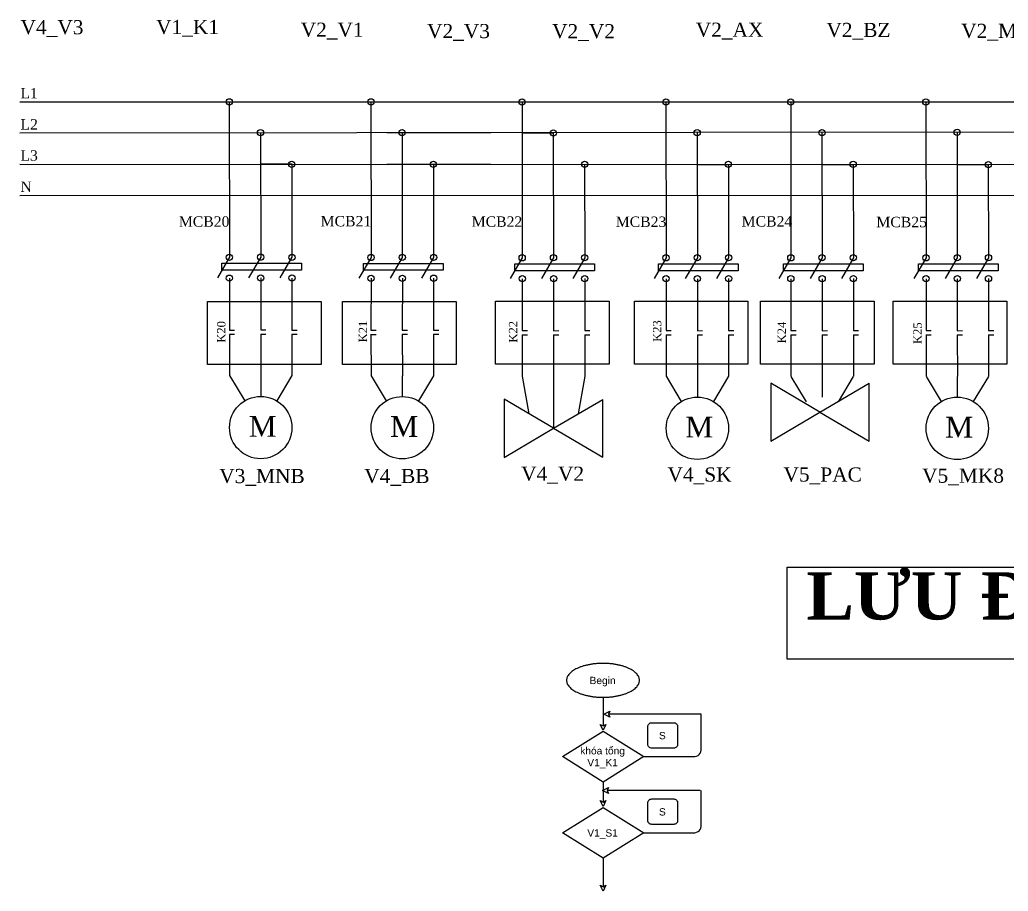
# Model space of a CAD drawing. Header units: millimetres. Extents: x 7014966 to 7187914, y 108642 to 109358.
# Drawn here: x 7015486.3 to 7015626.1, y 108877.5 to 109000.7 of the extents above; entities that cross this region are included whole.
import ezdxf

# ---------------------------------------------------------------- set-up
doc = ezdxf.new("R2010")
doc.units = ezdxf.units.MM
doc.layers.add('Layer1', color=7, linetype='Continuous', lineweight=30)
doc.layers.add('PDF_Geometry', color=7, linetype='Continuous')
doc.layers.add('PDF_Text', color=7, linetype='Continuous')
doc.styles.add('PDF Arial', font='arial.ttf')
doc.styles.get("Standard").update_dxf_attribs({"font": 'arial.ttf'})

msp = doc.modelspace()

# ---------------------------------------------------------------- linework, layer by layer
msp.add_lwpolyline([(7015594.88, 108923.29), (7015707.47, 108923.29), (7015707.47, 108910.3), (7015594.88, 108910.3)], close=True)
at = {"layer": 'Layer1', "lineweight": 30}
for p, q in [((7015486.35, 108989.12), (7015633.36, 108989.12)), ((7015538.26, 108989.12), (7015552.96, 108989.11)), ((7015486.35, 108984.71), (7015633.36, 108984.87)), ((7015538.25, 108984.77), (7015552.95, 108984.77)), ((7015557.38, 108984.72), (7015561.79, 108984.72)), ((7015486.35, 108980.3), (7015633.36, 108980.23)), ((7015538.26, 108980.29), (7015552.96, 108980.29)), ((7015486.35, 108975.89), (7015633.36, 108975.9)), ((7015515.99, 108967.13), (7015514.29, 108964.21)), ((7015520.42, 108967.13), (7015518.71, 108964.21)), ((7015524.84, 108967.13), (7015523.14, 108964.21)), ((7015536.02, 108967.1), (7015534.31, 108964.18)), ((7015540.44, 108967.1), (7015538.73, 108964.19)), ((7015544.86, 108967.11), (7015543.16, 108964.19)), ((7015557.39, 108967.05), (7015555.69, 108964.13)), ((7015561.82, 108967.05), (7015560.11, 108964.13)), ((7015566.24, 108967.06), (7015564.54, 108964.13)), ((7015577.73, 108967.05), (7015576.03, 108964.13)), ((7015582.16, 108967.05), (7015580.45, 108964.13)), ((7015586.58, 108967.06), (7015584.88, 108964.13)), ((7015595.38, 108967.05), (7015593.67, 108964.13)), ((7015599.8, 108967.05), (7015598.09, 108964.13)), ((7015604.22, 108967.06), (7015602.52, 108964.13)), ((7015614.49, 108967.05), (7015612.79, 108964.13)), ((7015618.91, 108967.05), (7015617.21, 108964.13)), ((7015623.33, 108967.06), (7015621.64, 108964.13)), ((7015515.99, 108956.24), (7015516.72, 108956.24)), ((7015520.42, 108956.26), (7015521.15, 108956.26)), ((7015524.83, 108956.26), (7015525.57, 108956.25)), ((7015536.01, 108956.22), (7015536.75, 108956.22)), ((7015540.44, 108956.24), (7015541.18, 108956.24)), ((7015544.86, 108956.23), (7015545.59, 108956.23)), ((7015557.39, 108956.16), (7015558.13, 108956.16)), ((7015561.83, 108956.15), (7015562.56, 108956.15)), ((7015566.23, 108956.18), (7015566.97, 108956.18)), ((7015577.73, 108956.16), (7015578.47, 108956.16)), ((7015582.17, 108956.16), (7015582.9, 108956.16)), ((7015586.57, 108956.18), (7015587.31, 108956.18)), ((7015595.37, 108956.16), (7015596.11, 108956.16)), ((7015599.81, 108956.16), (7015600.54, 108956.16)), ((7015604.22, 108956.18), (7015604.95, 108956.18)), ((7015614.49, 108956.16), (7015615.22, 108956.16)), ((7015618.91, 108956.16), (7015619.64, 108956.16)), ((7015623.33, 108956.18), (7015624.06, 108956.18)), ((7015516, 108950.4), (7015518.15, 108946.82)), ((7015520.42, 108950.39), (7015520.42, 108947.45)), ((7015524.83, 108950.4), (7015522.69, 108946.82)), ((7015536.02, 108950.38), (7015538.17, 108946.8)), ((7015540.44, 108950.37), (7015540.44, 108947.43)), ((7015544.85, 108950.38), (7015542.71, 108946.8)), ((7015561.83, 108950.29), (7015561.82, 108942.94)), ((7015577.74, 108950.3), (7015579.89, 108946.72)), ((7015582.17, 108950.29), (7015582.17, 108947.35)), ((7015586.57, 108950.3), (7015584.43, 108946.72)), ((7015595.38, 108950.27), (7015597.53, 108946.69)), ((7015599.81, 108950.26), (7015599.81, 108947.32)), ((7015604.21, 108950.27), (7015602.07, 108946.69)), ((7015614.49, 108950.28), (7015616.64, 108946.71)), ((7015618.91, 108950.28), (7015618.91, 108947.34)), ((7015623.32, 108950.28), (7015621.18, 108946.71))]:
    msp.add_line(p, q, dxfattribs=at)
for points in [[(7015515.98, 108989.17), (7015515.99, 108967.12)], [(7015536, 108989.12), (7015536.02, 108967.1)], [(7015557.38, 108989.11), (7015557.39, 108967.04)], [(7015577.72, 108989.11), (7015577.73, 108967.04)], [(7015595.36, 108989.11), (7015595.38, 108967.04)], [(7015614.47, 108989.11), (7015614.49, 108967.04)], [(7015520.39, 108984.77), (7015520.42, 108967.13)], [(7015540.41, 108984.77), (7015540.44, 108967.1)], [(7015561.79, 108984.72), (7015561.82, 108967.05)], [(7015582.13, 108984.74), (7015582.16, 108967.05)], [(7015599.77, 108984.76), (7015599.8, 108967.05)], [(7015618.89, 108984.79), (7015618.91, 108967.05)], [(7015520.4, 108980.35), (7015524.81, 108980.37), (7015524.84, 108967.13)], [(7015540.42, 108980.28), (7015544.83, 108980.29), (7015544.86, 108967.11)], [(7015561.8, 108980.27), (7015566.21, 108980.28), (7015566.24, 108967.06)], [(7015582.14, 108980.26), (7015586.55, 108980.27), (7015586.58, 108967.06)], [(7015599.78, 108980.25), (7015604.19, 108980.26), (7015604.22, 108967.06)], [(7015618.89, 108980.24), (7015623.3, 108980.25), (7015623.33, 108967.06)], [(7015515.99, 108964.18), (7015515.99, 108956.83), (7015516.72, 108956.83)], [(7015520.42, 108964.2), (7015520.42, 108956.85), (7015521.15, 108956.85)], [(7015524.84, 108964.19), (7015524.83, 108956.84), (7015525.57, 108956.84)], [(7015536.02, 108964.16), (7015536.01, 108956.81), (7015536.75, 108956.81)], [(7015540.45, 108964.17), (7015540.44, 108956.82), (7015541.18, 108956.83)], [(7015544.86, 108964.17), (7015544.86, 108956.82), (7015545.59, 108956.82)], [(7015557.4, 108964.1), (7015557.39, 108956.75), (7015558.13, 108956.75)], [(7015561.83, 108964.09), (7015561.83, 108956.74), (7015562.56, 108956.75)], [(7015566.24, 108964.11), (7015566.23, 108956.76), (7015566.97, 108956.77)], [(7015577.74, 108964.1), (7015577.73, 108956.75), (7015578.47, 108956.75)], [(7015582.17, 108964.09), (7015582.17, 108956.74), (7015582.9, 108956.75)], [(7015586.58, 108964.12), (7015586.57, 108956.76), (7015587.31, 108956.77)], [(7015595.38, 108964.1), (7015595.37, 108956.75), (7015596.11, 108956.75)], [(7015599.81, 108964.09), (7015599.81, 108956.74), (7015600.54, 108956.75)], [(7015604.22, 108964.12), (7015604.22, 108956.76), (7015604.95, 108956.77)], [(7015614.49, 108964.1), (7015614.49, 108956.75), (7015615.22, 108956.75)], [(7015618.91, 108964.09), (7015618.91, 108956.74), (7015619.64, 108956.75)], [(7015623.33, 108964.12), (7015623.33, 108956.76), (7015624.06, 108956.77)], [(7015515.99, 108956.25), (7015516, 108950.37)], [(7015520.42, 108956.27), (7015520.43, 108950.39)], [(7015524.83, 108956.26), (7015524.83, 108950.37)], [(7015536.01, 108956.23), (7015536.02, 108950.35)], [(7015540.44, 108956.25), (7015540.45, 108950.37)], [(7015544.86, 108956.23), (7015544.86, 108950.35)], [(7015557.39, 108956.18), (7015557.4, 108950.3)], [(7015561.83, 108956.17), (7015561.84, 108950.29)], [(7015566.23, 108956.18), (7015566.23, 108950.3)], [(7015577.73, 108956.18), (7015577.74, 108950.3)], [(7015582.17, 108956.17), (7015582.18, 108950.29)], [(7015586.57, 108956.18), (7015586.57, 108950.3)], [(7015595.37, 108956.18), (7015595.38, 108950.3)], [(7015599.81, 108956.17), (7015599.82, 108950.29)], [(7015604.22, 108956.18), (7015604.22, 108950.3)], [(7015614.49, 108956.18), (7015614.5, 108950.3)], [(7015618.91, 108956.17), (7015618.92, 108950.29)], [(7015623.33, 108956.18), (7015623.33, 108950.3)], [(7015557.4, 108950.3), (7015558.34, 108944.99)], [(7015566.23, 108950.3), (7015565.31, 108944.99)], [(7015599.5, 108945.22), (7015592.53, 108949.32), (7015592.53, 108941.1), (7015599.5, 108945.22)], [(7015599.5, 108945.22), (7015606.47, 108949.32)], [(7015599.5, 108945.22), (7015606.47, 108941.12), (7015606.47, 108949.32)], [(7015561.82, 108942.94), (7015554.85, 108947.04), (7015554.85, 108938.82), (7015561.82, 108942.94)], [(7015561.82, 108942.94), (7015568.79, 108947.03)], [(7015561.82, 108942.94), (7015568.79, 108938.83), (7015568.79, 108947.03)]]:
    msp.add_lwpolyline(points, dxfattribs=at)
for points in [[(7015514.94, 108966.29), (7015526.2, 108966.29), (7015526.2, 108965.31), (7015514.94, 108965.31)], [(7015534.97, 108966.26), (7015546.22, 108966.26), (7015546.22, 108965.29), (7015534.97, 108965.29)], [(7015556.34, 108966.21), (7015567.6, 108966.21), (7015567.6, 108965.23), (7015556.34, 108965.23)], [(7015576.68, 108966.21), (7015587.94, 108966.21), (7015587.94, 108965.23), (7015576.68, 108965.23)], [(7015594.33, 108966.21), (7015605.59, 108966.21), (7015605.59, 108965.23), (7015594.33, 108965.23)], [(7015613.44, 108966.21), (7015624.7, 108966.21), (7015624.7, 108965.23), (7015613.44, 108965.23)], [(7015512.88, 108960.85), (7015528.96, 108960.85), (7015528.96, 108951.94), (7015512.88, 108951.94)], [(7015531.98, 108960.85), (7015548.05, 108960.85), (7015548.05, 108951.94), (7015531.98, 108951.94)], [(7015553.6, 108960.92), (7015569.67, 108960.92), (7015569.67, 108952), (7015553.6, 108952)], [(7015573.25, 108960.92), (7015589.32, 108960.92), (7015589.32, 108952), (7015573.25, 108952)], [(7015591.07, 108960.92), (7015607.15, 108960.92), (7015607.15, 108952.01), (7015591.07, 108952.01)], [(7015609.85, 108960.92), (7015625.92, 108960.92), (7015625.92, 108952.01), (7015609.85, 108952.01)]]:
    msp.add_lwpolyline(points, close=True, dxfattribs=at)
for centre, radius in [((7015515.98, 108989.12), 0.441), ((7015536, 108989.12), 0.441), ((7015557.38, 108989.11), 0.441), ((7015577.72, 108989.11), 0.441), ((7015595.36, 108989.11), 0.441), ((7015614.47, 108989.11), 0.441), ((7015520.39, 108984.77), 0.441), ((7015540.41, 108984.77), 0.441), ((7015561.79, 108984.72), 0.441), ((7015582.13, 108984.74), 0.441), ((7015599.77, 108984.76), 0.441), ((7015618.89, 108984.79), 0.441), ((7015524.81, 108980.29), 0.441), ((7015544.83, 108980.29), 0.441), ((7015566.21, 108980.28), 0.441), ((7015586.55, 108980.26), 0.441), ((7015604.19, 108980.26), 0.441), ((7015623.3, 108980.24), 0.441), ((7015515.99, 108967.13), 0.441), ((7015520.42, 108967.14), 0.441), ((7015524.84, 108967.13), 0.441), ((7015536.02, 108967.1), 0.441), ((7015540.44, 108967.11), 0.441), ((7015544.86, 108967.11), 0.441), ((7015557.39, 108967.05), 0.441), ((7015561.82, 108967.06), 0.441), ((7015566.24, 108967.06), 0.441), ((7015577.73, 108967.05), 0.441), ((7015582.16, 108967.06), 0.441), ((7015586.58, 108967.06), 0.441), ((7015595.38, 108967.05), 0.441), ((7015599.8, 108967.06), 0.441), ((7015604.22, 108967.06), 0.441), ((7015614.49, 108967.05), 0.441), ((7015618.91, 108967.06), 0.441), ((7015623.33, 108967.06), 0.441), ((7015515.99, 108964.18), 0.441), ((7015520.42, 108964.19), 0.441), ((7015524.84, 108964.19), 0.441), ((7015536.02, 108964.16), 0.441), ((7015540.45, 108964.16), 0.441), ((7015544.86, 108964.17), 0.441), ((7015557.4, 108964.1), 0.441), ((7015561.83, 108964.11), 0.441), ((7015566.24, 108964.11), 0.441), ((7015577.74, 108964.1), 0.441), ((7015582.17, 108964.11), 0.441), ((7015586.58, 108964.12), 0.441), ((7015595.38, 108964.1), 0.441), ((7015599.81, 108964.11), 0.441), ((7015604.22, 108964.12), 0.441), ((7015614.49, 108964.1), 0.441), ((7015618.92, 108964.11), 0.441), ((7015623.33, 108964.12), 0.441), ((7015520.42, 108943.04), 4.41), ((7015540.44, 108943.02), 4.41), ((7015582.17, 108942.94), 4.41), ((7015618.91, 108942.93), 4.41)]:
    msp.add_circle(centre, radius, dxfattribs=at)
at = {"layer": 'PDF_Geometry', "lineweight": 25}
msp.add_lwpolyline([(7015568.82, 108904.89, 0.011499), (7015569.32, 108904.9, 0.011767), (7015569.82, 108904.93, 0.012006), (7015570.32, 108904.99, 0.012719), (7015570.79, 108905.07, 0.013413), (7015571.25, 108905.17, 0.014499), (7015571.68, 108905.29, 0.015849), (7015572.09, 108905.43, 0.017714), (7015572.46, 108905.59, 0.0198), (7015572.8, 108905.76, 0.023261), (7015573.11, 108905.95, 0.027236), (7015573.37, 108906.15, 0.03176), (7015573.58, 108906.37, 0.037214), (7015573.75, 108906.59, 0.043226), (7015573.87, 108906.82, 0.048832), (7015573.95, 108907.05, 0.052383), (7015573.97, 108907.28, 0.052343), (7015573.95, 108907.52, 0.049084), (7015573.87, 108907.75, 0.043682), (7015573.75, 108907.98, 0.037218), (7015573.58, 108908.2, 0.032176), (7015573.37, 108908.41, 0.027022), (7015573.11, 108908.62, 0.023077), (7015572.8, 108908.8, 0.020219), (7015572.46, 108908.98, 0.017709), (7015572.09, 108909.14, 0.015643), (7015571.68, 108909.28, 0.014691), (7015571.25, 108909.4, 0.013431), (7015570.79, 108909.5, 0.012539), (7015570.32, 108909.58, 0.012167), (7015569.82, 108909.64, 0.011947), (7015569.32, 108909.67, 0.011499), (7015568.82, 108909.68, 0.011499), (7015568.31, 108909.67, 0.011946), (7015567.81, 108909.64, 0.01217), (7015567.32, 108909.58, 0.012554), (7015566.85, 108909.5, 0.01324), (7015566.39, 108909.4, 0.014518), (7015565.96, 108909.28, 0.015661), (7015565.55, 108909.14, 0.017507), (7015565.17, 108908.98, 0.020212), (7015564.83, 108908.8, 0.023069), (7015564.53, 108908.62, 0.027022), (7015564.27, 108908.41, 0.032181), (7015564.06, 108908.2, 0.037227), (7015563.89, 108907.98, 0.043671), (7015563.76, 108907.75, 0.049053), (7015563.69, 108907.52, 0.052321), (7015563.66, 108907.28, 0.05236), (7015563.69, 108907.05, 0.048801), (7015563.76, 108906.82, 0.043376), (7015563.89, 108906.59, 0.037395), (7015564.06, 108906.37, 0.031765), (7015564.27, 108906.15, 0.027231), (7015564.53, 108905.95, 0.023477), (7015564.83, 108905.76, 0.020005), (7015565.17, 108905.59, 0.017704), (7015565.55, 108905.43, 0.01604), (7015565.96, 108905.29, 0.0145), (7015566.39, 108905.17, 0.013408), (7015566.85, 108905.07, 0.0129), (7015567.32, 108904.99, 0.012009), (7015567.81, 108904.93, 0.011766), (7015568.31, 108904.9, 0.011499), (7015568.82, 108904.89), (7015568.82, 108900.86)], format="xyb", dxfattribs=at)
for points in [[(7015568.95, 108902.49), (7015569.79, 108902.91), (7015569.58, 108902.49), (7015569.79, 108902.07)], [(7015568.82, 108900.09), (7015574.57, 108896.5), (7015568.82, 108892.9), (7015563.07, 108896.5)], [(7015568.82, 108900.23), (7015568.4, 108901.06), (7015568.82, 108900.86), (7015569.24, 108901.06)], [(7015568.77, 108891.7), (7015569.61, 108892.12), (7015569.4, 108891.7), (7015569.61, 108891.28)], [(7015568.82, 108889.44), (7015568.4, 108890.28), (7015568.82, 108890.07), (7015569.24, 108890.28)], [(7015568.82, 108889.3), (7015574.57, 108885.71), (7015568.82, 108882.11), (7015563.07, 108885.71)], [(7015568.82, 108877.45), (7015568.4, 108878.29), (7015568.82, 108878.08), (7015569.24, 108878.29)]]:
    msp.add_lwpolyline(points, close=True, dxfattribs=at)
for points in [[(7015582.72, 108897.69), (7015582.72, 108902.49), (7015569.58, 108902.49)], [(7015574.57, 108896.5), (7015581.53, 108896.5)], [(7015568.82, 108892.9), (7015568.82, 108890.07)], [(7015582.54, 108891.7), (7015569.4, 108891.7)], [(7015582.72, 108886.91), (7015582.72, 108891.7)], [(7015574.57, 108885.71), (7015581.53, 108885.71)], [(7015568.82, 108882.11), (7015568.82, 108878.08)]]:
    msp.add_lwpolyline(points, dxfattribs=at)
for points in [[(7015578.83, 108897.69), (7015575.71, 108897.69, -0.099097), (7015575.51, 108897.74, -0.100119), (7015575.33, 108897.85, -0.099889), (7015575.21, 108898.03, -0.099457), (7015575.17, 108898.23), (7015575.17, 108900.75, -0.09961), (7015575.21, 108900.96, -0.099348), (7015575.33, 108901.13, -0.099756), (7015575.51, 108901.25, -0.099076), (7015575.71, 108901.29), (7015578.83, 108901.29, -0.099083), (7015579.04, 108901.25, -0.099739), (7015579.21, 108901.13, -0.099306), (7015579.33, 108900.96, -0.099534), (7015579.37, 108900.75), (7015579.37, 108898.23, -0.099381), (7015579.33, 108898.03, -0.099846), (7015579.21, 108897.85, -0.100101), (7015579.04, 108897.74, -0.099104)], [(7015578.83, 108886.91), (7015575.71, 108886.91, -0.099097), (7015575.51, 108886.95, -0.100119), (7015575.33, 108887.06, -0.099585), (7015575.21, 108887.24, -0.099582), (7015575.17, 108887.45), (7015575.17, 108889.96, -0.099387), (7015575.21, 108890.17, -0.099158), (7015575.33, 108890.34, -0.099046), (7015575.51, 108890.46, -0.099076), (7015575.71, 108890.5), (7015578.83, 108890.5, -0.099083), (7015579.04, 108890.46, -0.099029), (7015579.21, 108890.34, -0.099115), (7015579.33, 108890.17, -0.099311), (7015579.37, 108889.96), (7015579.37, 108887.45, -0.099506), (7015579.33, 108887.24, -0.099543), (7015579.21, 108887.06, -0.100101), (7015579.04, 108886.95, -0.099104)]]:
    msp.add_lwpolyline(points, format="xyb", close=True, dxfattribs=at)
for points in [[(7015581.53, 108896.5), (7015582.32, 108896.5), (7015582.72, 108896.89), (7015582.72, 108897.69)], [(7015581.53, 108885.71), (7015582.32, 108885.71), (7015582.72, 108886.11), (7015582.72, 108886.91)]]:
    msp.add_open_spline(points, degree=3, dxfattribs=at)

# ---------------------------------------------------------------- texts
at = {"layer": 'Layer1', "lineweight": 30, "attachment_point": 1}
for s, width, insert, char_height, rotation in [('{\\fTimes New Roman|b0|i0|c0|p18;V4_V3}', 15.5323, (7015486.46, 109000.68), 2, 359.995), ('{\\fTimes New Roman|b0|i0|c0|p18;V1_K1}', 15.5323, (7015505.63, 109000.71), 2, 359.995), ('{\\fTimes New Roman|b0|i0|c0|p18;V2_V1}', 10.1118, (7015526.07, 109000.32), 2, 359.995), ('{\\fTimes New Roman|b0|i0|c0|p18;V2_V3}', 8.1007, (7015543.94, 109000.13), 2, 359.995), ('{\\fTimes New Roman|b0|i0|c0|p18;V2_V2}', 12.7475, (7015561.62, 109000.11), 2, 359.995), ('{\\fTimes New Roman|b0|i0|c0|p18;V2_AX}', 10.2621, (7015581.93, 109000.32), 2, 359.995), ('{\\fTimes New Roman|b0|i0|c0|p18;V2_BZ}', 10.683, (7015600.41, 109000.29), 2, 359.995), ('{\\fTimes New Roman|b0|i0|c0|p18;V2_MK1}', 18.7765, (7015619.47, 109000.16), 2, 359.995), ('{\\fTimes New Roman|b0|i0|c0|p18;K20}', 41.2079, (7015514.25, 108955.04), 1.1761, 90), ('{\\fTimes New Roman|b0|i0|c0|p18;K21}', 41.2079, (7015534.29, 108955.1), 1.1761, 90), ('{\\fTimes New Roman|b0|i0|c0|p18;K22}', 41.2079, (7015555.51, 108955.06), 1.1761, 90), ('{\\fTimes New Roman|b0|i0|c0|p18;K23}', 41.2079, (7015575.88, 108955.16), 1.1761, 90), ('{\\fTimes New Roman|b0|i0|c0|p18;K24}', 41.2079, (7015593.51, 108954.95), 1.1761, 90), ('{\\fTimes New Roman|b0|i0|c0|p18;K25}', 41.2079, (7015612.7, 108954.86), 1.1761, 90), ('{\\fTimes New Roman|b0|i0|c0|p18;V4_V2}', 13.2748, (7015557.25, 108937.51), 2, 359.995), ('{\\fTimes New Roman|b0|i0|c0|p18;V3_MNB}', 13.2748, (7015514.56, 108937.19), 2, 359.995), ('{\\fTimes New Roman|b0|i0|c0|p18;V4_BB}', 13.2748, (7015535.06, 108937.19), 2, 359.995), ('{\\fTimes New Roman|b0|i0|c0|p18;V4_SK}', 13.2748, (7015577.94, 108937.4), 2, 359.995), ('{\\fTimes New Roman|b0|i0|c0|p18;V5_PAC}', 13.2748, (7015594.34, 108937.4), 2, 359.995), ('{\\fTimes New Roman|b0|i0|c0|p18;V5_MK8}', 13.2748, (7015613.94, 108937.24), 2, 359.995)]:
    msp.add_mtext_dynamic_manual_height_columns(s, width=width, gutter_width=12.5, heights=[0], dxfattribs=dict(at, insert=insert, char_height=char_height, rotation=rotation))
for s, width, insert, char_height in [('{\\fTimes New Roman|b0|i0|c0|p18;L1}', 18.7072, (7015486.44, 108991.08), 1.4702), ('{\\fTimes New Roman|b0|i0|c0|p18;L2}', 18.7072, (7015486.45, 108986.67), 1.4702), ('{\\fTimes New Roman|b0|i0|c0|p18;L3}', 18.7072, (7015486.44, 108982.26), 1.4702), ('{\\fTimes New Roman|b0|i0|c0|p18;N}', 18.7072, (7015486.44, 108977.84), 1.4702), ('{\\fTimes New Roman|b0|i0|c0|p18;MCB20}', 48.307, (7015508.84, 108972.92), 1.4702), ('{\\fTimes New Roman|b0|i0|c0|p18;MCB21}', 48.307, (7015528.89, 108972.97), 1.4702), ('{\\fTimes New Roman|b0|i0|c0|p18;MCB22}', 48.307, (7015550.25, 108972.91), 1.4702), ('{\\fTimes New Roman|b0|i0|c0|p18;MCB23}', 48.307, (7015570.62, 108972.89), 1.4702), ('{\\fTimes New Roman|b0|i0|c0|p18;MCB24}', 48.307, (7015588.42, 108972.94), 1.4702), ('{\\fTimes New Roman|b0|i0|c0|p18;MCB25}', 48.307, (7015607.47, 108972.85), 1.4702), ('{\\fTimes New Roman|b0|i0|c0|p18;M}', 34.9091, (7015518.71, 108944.68), 2.9403), ('{\\fTimes New Roman|b0|i0|c0|p18;M}', 34.9091, (7015538.73, 108944.66), 2.9403), ('{\\fTimes New Roman|b0|i0|c0|p18;M}', 34.9091, (7015580.45, 108944.58), 2.9403), ('{\\fTimes New Roman|b0|i0|c0|p18;M}', 34.9091, (7015617.2, 108944.56), 2.9403), ('{\\fTimes New Roman|b1|i0|c0|p18;LƯU ĐỒ THUẬT TOÁN}', 124.6916, (7015597.57, 108922.57), 6.6825)]:
    msp.add_mtext_dynamic_manual_height_columns(s, width=width, gutter_width=12.5, heights=[0], dxfattribs=dict(at, insert=insert, char_height=char_height))
at = {"layer": 'PDF_Text', "char_height": 1.03, "attachment_point": 7, "style": 'PDF Arial'}
for s, insert in [('Begin', (7015566.92, 108906.44)), ('S', (7015576.73, 108898.94)), ('khóa tổng', (7015565.6, 108896.49)), ('V1_K1', (7015566.6, 108894.83)), ('S', (7015576.73, 108888.15)), ('V1_S1', (7015566.6, 108884.88))]:
    msp.add_mtext(s, dxfattribs=dict(at, insert=insert))

doc.saveas('drawing.dxf')
